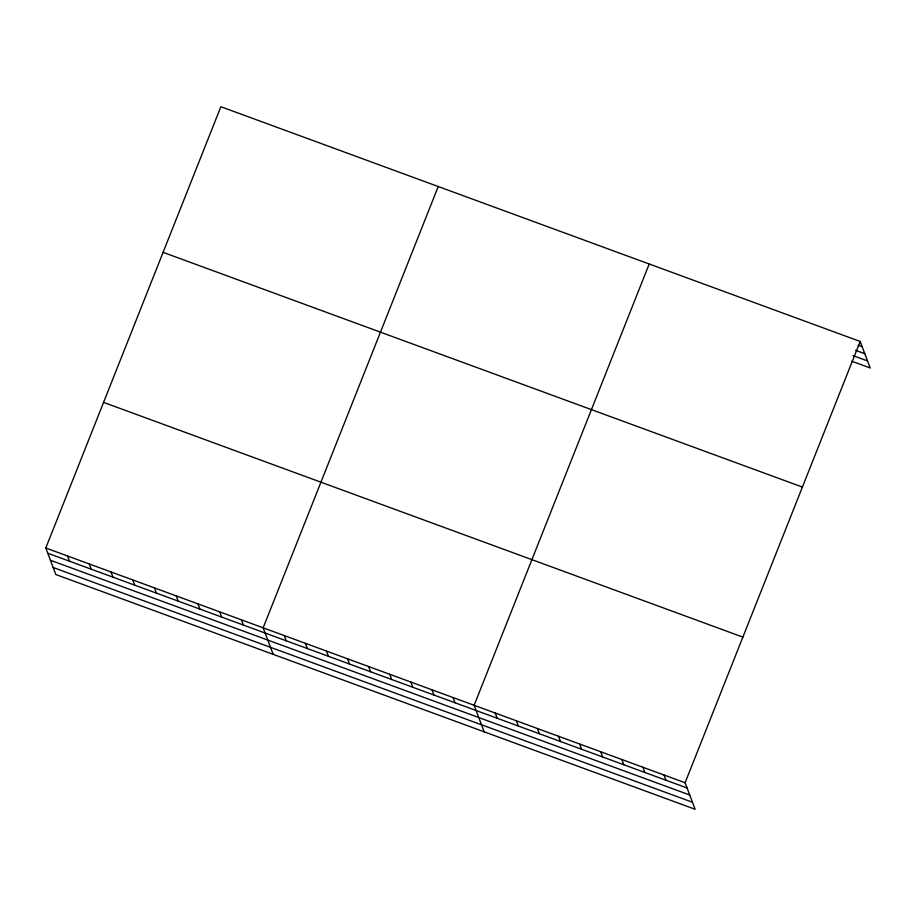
<?xml version="1.0" encoding="UTF-8"?>
<svg xmlns="http://www.w3.org/2000/svg" width="916" height="916" viewBox="0 0 916 916"><rect width="100%" height="100%" fill="white"/><g stroke="black" fill="none" stroke-linecap="round" stroke-linejoin="round"><path stroke-width="1.37" d="M860.17 341.462L685.099 782.745L695.13 809.286L55.83 574.538L45.8 548.008L220.871 106.714L860.17 341.462L870.2 367.992L851.743 361.213M438.237 186.532L263.167 627.815L273.186 654.356M649.204 263.991L474.133 705.286L484.163 731.815M858.189 345.229L862.151 346.683M855.578 350.324L864.807 353.713M853.036 355.637L867.544 360.961M163.094 252.347L802.405 487.083M103.577 402.376L742.876 637.124M45.8 548.008L685.099 782.745M47.769 553.23L687.08 787.978M50.437 560.26L689.737 795.008M53.174 567.508L692.473 802.256M664.008 775.005L665.978 780.226M642.906 767.253L644.887 772.486M621.815 759.513L623.785 764.734M600.713 751.761L602.682 756.994M579.61 744.021L581.591 749.242M558.52 736.269L560.489 741.502M537.417 728.529L539.398 733.75M516.326 720.778L518.296 725.999M495.224 713.026L497.205 718.258M453.031 697.534L455.012 702.767M431.94 689.794L433.909 695.015M410.837 682.042L412.818 687.275M389.747 674.302L391.716 679.523M368.644 666.55L370.625 671.783M347.553 658.81L349.523 664.031M326.451 651.058L328.432 656.28M305.36 643.307L307.329 648.539M284.258 635.567L286.239 640.788M241.423 619.834L243.404 625.067M219.691 611.854L221.661 617.086M197.959 603.873L199.928 609.106M176.216 595.892L178.196 601.125M154.483 587.912L156.453 593.144M132.74 579.931L134.721 585.164M111.008 571.95L112.989 577.172M89.276 563.97L91.245 569.191M67.532 555.989L69.513 561.21"/></g></svg>
